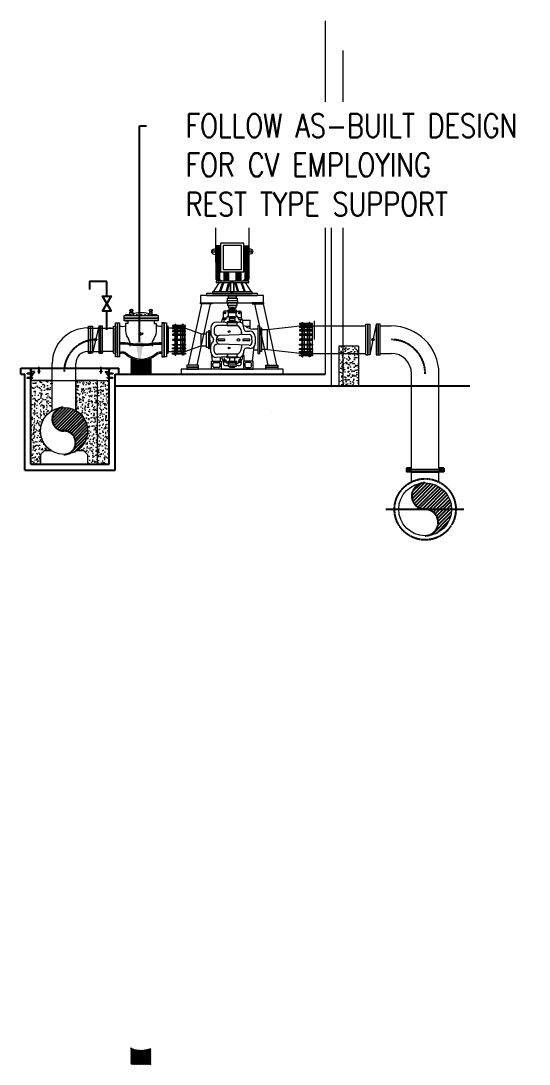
# Model space of a CAD drawing. Header units: inches. Extents: x 65856 to 131389, y 84027 to 134980.
# Drawn here: x 65956 to 78911, y 84027 to 110642 of the extents above; entities that cross this region are included whole.
import ezdxf
from ezdxf import colors
from ezdxf.entities.mleader import LeaderData, LeaderLine
from ezdxf.math import Vec2, Vec3

# ---------------------------------------------------------------- set-up
doc = ezdxf.new("R2010")
doc.units = ezdxf.units.IN
doc.header["$MEASUREMENT"] = 0
for name, pattern in [('CENTER', [2, 1.25, -0.25, 0.25, -0.25]), ('HIDDEN', [0.375, 0.25, -0.125]), ('HIDDEN2', [0.1875, 0.125, -0.0625])]:
    doc.linetypes.add(name, pattern=pattern)
for name, color, linetype in [('1', 1, 'CENTER'), ('M-HVAC-EQPM-NEW', 5, 'Continuous'), ('M-HVAC-PIPE-NEW', 6, 'HIDDEN2'), ('pipe_dimensio', 1, 'Continuous'), ('PP', 4, 'Continuous'), ('VPORT', 9, 'Continuous'), ('WALL', 3, 'Continuous')]:
    doc.layers.add(name, color=color, linetype=linetype)
doc.layers.add('DIM', color=251, linetype='Continuous', lineweight=0)
doc.layers.add('MECHANICAL', color=8, linetype='Continuous', lineweight=0)
doc.styles.add('RomanS', font='romans.shx', dxfattribs={"width": 0.8})
doc.styles.add('SIMPLEX', font='simplex.shx')
pattern_1 = [(50, (6848.15, 64975.83), (215.17805, -18.82564), [22.5, -247.5]), (355, (6848.15, 64975.83), (-41.6254, 225.65764), [18, -198]), (100.4514, (6866.08, 64974.26), (173.5528, 206.83186), [19.12206, -210.34263]), (46.1842, (6848.15, 65035.83), (320.1723, -49.6557), [33.75, -371.25]), (96.6356, (6874.83, 65031.7), (280.3988, 292.2354), [28.6831, -315.5139]), (351.1842, (6848.15, 65035.83), (280.3986, 292.2356), [27, -297]), (21, (6878.15, 65020.83), (179.0721, -120.78567), [22.5, -247.5]), (326, (6878.15, 65020.83), (72.9946, 217.545), [18, -198]), (71.4514, (6893.08, 65010.77), (252.0668, 96.75915), [19.12206, -210.34263]), (37.5, (6848.15, 64975.83), (3.64796, 99.868156), [0, -195.6, 0, -201, 0, -198.75]), (7.5, (6848.15, 64975.83), (78.92086, 118.32351), [0, -114.6, 0, -191.1, 0, -75.75]), (327.5, (6781.25, 64975.83), (160.14673, -6.76646), [0, -75, 0, -234, 0, -310.5]), (317.5, (6751.25, 64975.83), (174.95585, 30.0315), [0, -97.5, 0, -155.4, 0, -220.5])]

msp = doc.modelspace()

# ---------------------------------------------------------------- hatches: boundary and pattern name
at = {"layer": '1'}
h = msp.add_hatch(dxfattribs=at)
h.set_pattern_fill('ANSI31', color=251, scale=444.444444, style=0)
h.set_pattern_definition([(45, (-108014.267, -15665.34), (-39.28371, 39.28371), [])])
h.paths.add_polyline_path([(67052, 100782, 0.00354), (67043, 100782, 0.985937), (67052, 100182)])
h.paths.add_polyline_path([(67052, 100782), (67052, 100182), (67656, 100182, 0.416289)])
h.paths.add_polyline_path([(67656, 100182), (67052, 100182, -1), (67052, 99582, 0.416289)])
h = msp.add_hatch(dxfattribs=at)
h.set_pattern_fill('ANSI31', color=251, scale=500, style=0)
h.set_pattern_definition([(45, (-120692.576, -32146.743), (-44.194174, 44.194174), [])])
h.paths.add_polyline_path([(76257, 98856, 0.00354), (76247, 98856, 0.985937), (76257, 98181)])
h.paths.add_polyline_path([(76257, 98856), (76257, 98181), (76936, 98181, 0.416289)])
h.paths.add_polyline_path([(76936, 98181), (76257, 98181, -1), (76257, 97506, 0.416289)])
at = {"layer": 'DIM', "lineweight": 0, "ltscale": 10}
h = msp.add_hatch(dxfattribs=at)
h.set_pattern_fill('AR-CONC', color=251, scale=30, style=0)
h.set_pattern_definition(pattern_1)
h.paths.add_polyline_path([(74161, 102160), (74061, 102160), (74061, 101331), (74161, 101331)])
h.paths.add_polyline_path([(74561, 102160), (74161, 102160), (74161, 101331), (74561, 101331)])
h.paths.add_polyline_path([(74561, 102345), (74161, 102345), (74161, 102160), (74561, 102160)])
h.paths.add_polyline_path([(74161, 102345), (74061, 102345), (74061, 102160), (74161, 102160)])
h = msp.add_hatch(dxfattribs=at)
h.set_pattern_fill('AR-CONC', color=251, scale=30, style=0)
h.set_pattern_definition(pattern_1)
h.paths.add_polyline_path([(66756, 101471), (66206, 101471), (66206, 99331), (66456, 99331), (66456, 99581), (66556, 99681), (66725, 99681, -0.251805), (66456, 100182, -0.267949), (66756, 100701)])
h.paths.add_polyline_path([(67913, 101471), (67356, 101471), (67356, 100701, -0.267949), (67656, 100182, -0.251805), (67387, 99681), (67556, 99681), (67656, 99581), (67656, 99331), (67913, 99331)])
h.paths.add_polyline_path([(68206, 101471), (67913, 101471), (67913, 99331), (68206, 99331)])
at = {"layer": 'M-HVAC-EQPM-NEW'}
h = msp.add_hatch(dxfattribs=at)
h.set_pattern_fill('ANSI31', color=256, scale=100)
h.set_pattern_definition([(45, (-518625.811, -388687.135), (-8.83883476, 8.83883476), [])])
h.paths.add_polyline_path([(69265, 102034, -0.216157), (68765, 102044), (68765, 101631), (69265, 101631)])
h = msp.add_hatch(dxfattribs=at)
h.set_pattern_fill('ANSI31', color=256, scale=100)
h.set_pattern_definition([(45, (-518625.811, -406291.135), (-8.83883476, 8.83883476), [])])
h.paths.add_polyline_path([(69265, 84430, -0.216157), (68765, 84440), (68765, 84027), (69265, 84027)])

# ---------------------------------------------------------------- linework, layer by layer
at = {"color": 251}
for p, q in [((68148, 103997), (67702, 103997)), ((67702, 103997), (67702, 103789)), ((68148, 103618), (68148, 103997)), ((68148, 102760), (68148, 103247)), ((76741, 99185), (75782, 99185)), ((75911, 99138), (76611, 99138))]:
    msp.add_line(p, q, dxfattribs=at)
for points in [[(68148, 103433), (68040, 103618), (68255, 103618)], [(68148, 103433), (68040, 103247), (68255, 103247)]]:
    msp.add_lwpolyline(points, close=True, dxfattribs=at)
at = {"layer": '1', "color": 251}
msp.add_circle((76261, 98181), 781, dxfattribs=at)
for centre, radius, start, end in [((67881, 101685), 825, 90.4098, 179.8302), ((75393, 101641), 869, 0, 90), ((67052, 100482), 300, 90, 270), ((67052, 99882), 300, 270, 90), ((76257, 98519), 337, 90, 270), ((76257, 97844), 337, 270, 90)]:
    msp.add_arc(centre, radius, start, end, dxfattribs=at)
at = {"layer": 'DIM', "color": 251, "lineweight": 0}
for p, q in [((73711, 110642), (73711, 101631)), ((74161, 109882), (74161, 101331)), ((73861, 108182), (73861, 101331)), ((67729, 102206), (67729, 102806)), ((67939, 102851), (67779, 102161)), ((69852, 102806), (69802, 102806)), ((69889, 102110), (69889, 102902)), ((69889, 102902), (69907, 102902)), ((69907, 102110), (69907, 102902)), ((69907, 102818), (69950, 102818)), ((69939, 102206), (69939, 102806)), ((69950, 102194), (69950, 102818)), ((70029, 102194), (70029, 102818)), ((70072, 102818), (70029, 102818)), ((70072, 102110), (70072, 102902)), ((70089, 102902), (70072, 102902)), ((70089, 102110), (70089, 102902)), ((70139, 102806), (70139, 102206)), ((72043, 102810), (72043, 102210)), ((73122, 102069), (73122, 102950)), ((73122, 102950), (73139, 102950)), ((73139, 102069), (73139, 102950)), ((73139, 102866), (73182, 102866)), ((73182, 102153), (73182, 102866)), ((73261, 102153), (73261, 102866)), ((73304, 102866), (73261, 102866)), ((73304, 102069), (73304, 102950)), ((73322, 102950), (73304, 102950)), ((73322, 102069), (73322, 102950)), ((74801, 102165), (74801, 102856)), ((75011, 102901), (74851, 102120)), ((70739, 102706), (70739, 102306)), ((70739, 102706), (70739, 102306)), ((74061, 102345), (74061, 101331)), ((74561, 102345), (74561, 101331)), ((69889, 102110), (69907, 102110)), ((69907, 102194), (69950, 102194)), ((69907, 102194), (69950, 102194)), ((70072, 102194), (70029, 102194)), ((70072, 102194), (70029, 102194)), ((70089, 102110), (70072, 102110)), ((73122, 102069), (73139, 102069)), ((73139, 102153), (73182, 102153)), ((73139, 102153), (73182, 102153)), ((73304, 102153), (73261, 102153)), ((73304, 102153), (73261, 102153)), ((73322, 102069), (73304, 102069)), ((66216, 101771), (66216, 101781)), ((68121, 101771), (66216, 101771)), ((68196, 101771), (68196, 101781)), ((71061, 101756), (71628, 101756)), ((66193, 101658), (66193, 101638)), ((66206, 101496), (66216, 101496)), ((68206, 101496), (68196, 101496)), ((68219, 101658), (68219, 101638))]:
    msp.add_line(p, q, dxfattribs=at)
at = {"layer": 'DIM', "color": 251}
for p, q in [((70924, 104904), (70924, 105418)), ((70924, 105418), (71765, 105418)), ((71765, 105418), (71765, 104904)), ((70921, 104904), (70922, 104056)), ((71046, 104904), (70922, 104904)), ((70954, 104904), (70955, 104056)), ((70987, 104904), (70987, 104056)), ((71019, 104904), (71020, 104056)), ((71641, 104904), (71765, 104904)), ((71667, 104904), (71667, 104056)), ((71700, 104904), (71700, 104056)), ((71733, 104904), (71733, 104056)), ((71765, 104904), (71765, 104056)), ((70853, 104813), (70922, 104833)), ((70853, 104703), (70922, 104684)), ((71834, 104813), (71765, 104833)), ((71834, 104703), (71765, 104684)), ((71125, 104236), (71125, 104002)), ((71150, 104236), (71150, 104002)), ((71174, 104236), (71175, 104002)), ((71199, 104236), (71199, 104002)), ((71224, 104236), (71224, 104002)), ((71248, 104236), (71249, 104002)), ((71439, 104236), (71439, 104002)), ((71463, 104236), (71463, 104002)), ((71488, 104236), (71488, 104002)), ((71513, 104236), (71513, 104002)), ((71537, 104236), (71537, 104002)), ((71562, 104236), (71562, 104002)), ((71012, 103969), (70860, 103727)), ((70922, 104056), (70976, 104002)), ((70955, 104056), (71009, 104002)), ((70987, 104056), (71041, 104002)), ((71096, 103969), (71009, 103727)), ((71020, 104056), (71074, 104002)), ((71127, 103969), (71041, 103727)), ((71249, 103969), (71181, 103727)), ((71274, 103969), (71210, 103727)), ((71412, 103969), (71476, 103727)), ((71437, 103969), (71505, 103727)), ((71560, 103969), (71646, 103727)), ((71591, 103969), (71677, 103727)), ((71667, 104056), (71613, 104002)), ((71700, 104056), (71646, 104002)), ((71674, 103969), (71826, 103727)), ((71733, 104056), (71679, 104002)), ((71765, 104056), (71711, 104002)), ((70557, 103426), (70218, 101855)), ((70778, 103426), (70438, 101855)), ((71910, 103426), (72250, 101855)), ((72130, 103426), (72470, 101855)), ((68628, 103142), (68628, 103125)), ((68646, 103142), (68646, 103125)), ((68675, 103142), (68675, 103125)), ((68693, 103142), (68693, 103125)), ((68738, 103142), (68738, 103125)), ((68756, 103142), (68756, 103125)), ((68818, 103142), (68818, 103125)), ((68837, 103142), (68837, 103125)), ((68903, 103142), (68903, 103125)), ((68921, 103142), (68921, 103125)), ((69009, 103142), (69009, 103125)), ((69027, 103142), (69027, 103125)), ((69116, 103142), (69116, 103125)), ((69134, 103142), (69134, 103125)), ((69200, 103142), (69200, 103125)), ((69218, 103142), (69218, 103125)), ((69280, 103142), (69280, 103125)), ((69298, 103142), (69298, 103125)), ((69344, 103142), (69344, 103125)), ((69362, 103142), (69362, 103125)), ((69391, 103142), (69391, 103125)), ((69409, 103142), (69409, 103125)), ((71107, 103062), (71181, 103062)), ((71107, 103024), (71107, 103062)), ((71181, 103024), (71107, 103024)), ((71115, 103200), (71115, 103062)), ((71224, 103240), (71157, 103240)), ((71181, 103062), (71181, 103024)), ((71181, 103052), (71193, 103052)), ((71220, 103111), (71241, 103111)), ((71446, 103205), (71241, 103205)), ((71241, 103205), (71241, 103091)), ((71241, 103091), (71446, 103091)), ((71418, 103049), (71269, 103049)), ((71269, 103049), (71269, 102990)), ((71401, 103091), (71286, 103091)), ((71286, 103091), (71286, 103049)), ((71286, 103049), (71401, 103049)), ((71401, 103049), (71401, 103091)), ((71418, 102990), (71418, 103049)), ((71446, 103091), (71446, 103205)), ((71467, 103111), (71446, 103111)), ((71463, 103240), (71530, 103240)), ((71506, 103052), (71494, 103052)), ((71580, 103062), (71506, 103062)), ((71506, 103062), (71506, 103024)), ((71506, 103024), (71580, 103024)), ((71572, 103200), (71572, 103062)), ((71580, 103024), (71580, 103062)), ((71606, 103003), (71791, 103003)), ((71791, 103003), (71791, 102796)), ((70769, 102738), (70739, 102738)), ((70739, 102738), (70739, 102274)), ((70769, 102506), (70769, 102738)), ((70796, 102824), (70797, 102655)), ((70885, 102789), (70885, 102669)), ((71168, 102945), (70944, 102956)), ((71218, 102872), (70979, 102872)), ((71218, 102962), (71218, 102872)), ((71467, 102962), (71218, 102962)), ((71467, 102940), (71218, 102940)), ((71218, 102872), (71467, 102872)), ((71467, 102872), (71218, 102872)), ((71269, 102990), (71418, 102990)), ((71409, 102990), (71278, 102990)), ((71278, 102990), (71278, 102962)), ((71278, 102962), (71409, 102962)), ((71409, 102962), (71409, 102990)), ((71467, 102872), (71467, 102962)), ((71644, 102766), (71622, 102891)), ((71682, 102851), (71791, 102851)), ((71996, 102777), (71867, 102777)), ((72043, 102861), (71996, 102861)), ((71996, 102861), (71996, 102158)), ((72043, 102158), (72043, 102861)), ((70797, 102669), (70769, 102671)), ((70769, 102506), (70769, 102274)), ((70867, 102520), (70867, 102503)), ((70867, 102492), (70867, 102509)), ((70945, 102540), (70945, 102502)), ((70945, 102467), (70945, 102505)), ((71155, 102522), (70975, 102522)), ((70975, 102522), (70975, 102484)), ((70975, 102484), (71155, 102484)), ((71779, 102642), (71014, 102613)), ((71155, 102484), (71155, 102522)), ((71580, 102705), (71580, 102634)), ((71580, 102634), (71580, 102705)), ((71792, 102522), (71611, 102522)), ((71611, 102522), (71611, 102484)), ((71611, 102484), (71792, 102484)), ((71693, 102725), (71782, 102725)), ((71792, 102484), (71792, 102522)), ((71847, 102506), (71847, 102565)), ((71847, 102500), (71847, 102441)), ((71927, 102579), (71927, 102399)), ((71928, 102504), (71928, 102411)), ((70769, 102274), (70739, 102274)), ((70797, 102343), (70769, 102341)), ((70796, 102188), (70797, 102357)), ((70885, 102217), (70885, 102338)), ((71779, 102365), (71014, 102393)), ((71580, 102378), (71580, 102302)), ((71783, 102289), (71698, 102289)), ((71897, 102329), (71852, 101957)), ((71996, 102242), (71887, 102242)), ((70814, 101957), (71061, 101957)), ((70814, 101756), (70814, 101957)), ((70816, 102125), (70836, 101957)), ((71168, 102068), (70944, 102056)), ((71218, 102135), (70979, 102135)), ((71043, 101957), (71043, 102061)), ((71061, 101957), (71061, 101756)), ((71113, 101994), (71180, 101994)), ((71113, 101955), (71113, 101994)), ((71180, 101955), (71113, 101955)), ((71113, 101955), (71195, 101955)), ((71113, 101932), (71113, 101955)), ((71180, 101994), (71180, 101955)), ((71195, 101955), (71195, 101932)), ((71215, 102045), (71215, 102074)), ((71215, 102074), (71473, 102074)), ((71473, 102045), (71215, 102045)), ((71467, 102135), (71218, 102135)), ((71467, 102135), (71221, 102135)), ((71221, 102135), (71221, 102074)), ((71457, 101952), (71231, 101952)), ((71231, 101952), (71231, 101938)), ((71231, 101938), (71457, 101938)), ((71412, 102052), (71276, 102052)), ((71276, 102052), (71276, 101960)), ((71276, 101960), (71412, 101960)), ((71293, 101938), (71293, 101933)), ((71295, 101960), (71295, 101952)), ((71391, 101933), (71391, 101938)), ((71393, 101952), (71393, 101960)), ((71412, 101960), (71412, 102052)), ((71457, 101938), (71457, 101952)), ((71467, 102074), (71467, 102135)), ((71473, 102074), (71473, 102045)), ((71575, 101955), (71493, 101955)), ((71493, 101955), (71493, 101932)), ((71575, 101994), (71508, 101994)), ((71508, 101994), (71508, 101955)), ((71508, 101955), (71575, 101955)), ((71575, 101955), (71575, 101994)), ((71575, 101932), (71575, 101955)), ((71874, 101957), (71628, 101957)), ((71628, 101957), (71628, 101756)), ((71645, 101957), (71645, 102086)), ((71874, 101756), (71874, 101957)), ((71996, 102158), (72043, 102158)), ((66156, 101781), (66206, 101781)), ((66156, 101781), (66156, 101775)), ((66156, 101775), (66200, 101775)), ((66200, 101775), (66200, 101731)), ((66206, 101731), (66200, 101731)), ((66206, 101781), (66206, 101731)), ((66306, 101696), (66206, 101696)), ((66206, 101696), (66206, 101496)), ((66291, 101771), (66216, 101771)), ((66216, 101771), (66216, 101696)), ((66216, 101696), (66222, 101696)), ((66306, 101686), (66216, 101686)), ((66216, 101686), (66216, 101496)), ((66306, 101686), (66216, 101561)), ((66291, 101765), (66222, 101765)), ((66222, 101765), (66222, 101696)), ((66291, 101771), (66291, 101765)), ((66306, 101696), (66306, 101686)), ((66431, 101686), (66401, 101686)), ((66406, 101801), (66406, 101701)), ((66406, 101701), (66406, 101681)), ((66406, 101681), (66406, 101656)), ((66406, 101679), (66426, 101679)), ((66406, 101674), (66426, 101674)), ((66406, 101670), (66426, 101670)), ((66407, 101681), (66424, 101681)), ((66407, 101676), (66424, 101676)), ((66407, 101672), (66424, 101672)), ((66426, 101801), (66426, 101701)), ((66426, 101701), (66426, 101681)), ((66426, 101681), (66426, 101656)), ((67981, 101686), (68011, 101686)), ((67986, 101801), (67986, 101701)), ((67986, 101701), (67986, 101681)), ((67986, 101681), (67986, 101656)), ((68006, 101679), (67986, 101679)), ((68006, 101674), (67986, 101674)), ((68006, 101670), (67986, 101670)), ((68005, 101681), (67988, 101681)), ((68005, 101676), (67988, 101676)), ((68005, 101672), (67988, 101672)), ((68006, 101801), (68006, 101701)), ((68006, 101701), (68006, 101681)), ((68006, 101681), (68006, 101656)), ((68106, 101696), (68206, 101696)), ((68106, 101696), (68106, 101686)), ((68106, 101686), (68196, 101686)), ((68106, 101686), (68196, 101561)), ((68121, 101771), (68196, 101771)), ((68121, 101771), (68121, 101765)), ((68121, 101765), (68190, 101765)), ((68190, 101765), (68190, 101696)), ((68196, 101696), (68190, 101696)), ((68196, 101771), (68196, 101696)), ((68196, 101686), (68196, 101496)), ((68256, 101781), (68206, 101781)), ((68206, 101781), (68206, 101731)), ((68206, 101731), (68212, 101731)), ((68206, 101696), (68206, 101496)), ((68256, 101775), (68212, 101775)), ((68212, 101775), (68212, 101731)), ((68256, 101781), (68256, 101775)), ((71061, 101756), (70814, 101756)), ((70853, 101824), (70853, 101900)), ((70879, 101925), (70999, 101925)), ((70999, 101798), (70879, 101798)), ((71024, 101900), (71024, 101824)), ((71195, 101932), (71113, 101932)), ((71113, 101932), (71123, 101879)), ((71195, 101932), (71195, 101913)), ((71246, 101913), (71195, 101913)), ((71196, 101846), (71238, 101846)), ((71450, 101885), (71238, 101885)), ((71238, 101885), (71238, 101835)), ((71238, 101835), (71450, 101835)), ((71437, 101933), (71246, 101933)), ((71246, 101933), (71246, 101885)), ((71410, 101835), (71277, 101835)), ((71277, 101835), (71277, 101805)), ((71277, 101805), (71410, 101805)), ((71410, 101805), (71410, 101835)), ((71437, 101885), (71437, 101933)), ((71437, 101913), (71493, 101913)), ((71450, 101835), (71450, 101885)), ((71492, 101846), (71450, 101846)), ((71493, 101932), (71575, 101932)), ((71493, 101932), (71493, 101913)), ((71575, 101932), (71564, 101879)), ((71628, 101756), (71874, 101756)), ((71664, 101900), (71664, 101824)), ((71809, 101925), (71690, 101925)), ((71690, 101798), (71809, 101798)), ((71835, 101824), (71835, 101900)), ((66118, 101658), (66116, 101656)), ((66116, 101656), (66116, 101640)), ((66118, 101638), (66116, 101640)), ((66118, 101546), (66116, 101544)), ((66116, 101544), (66116, 101528)), ((66118, 101526), (66116, 101528)), ((66216, 101658), (66118, 101658)), ((66118, 101638), (66118, 101658)), ((66118, 101638), (66216, 101638)), ((66216, 101546), (66118, 101546)), ((66118, 101526), (66118, 101546)), ((66118, 101526), (66216, 101526)), ((66193, 101546), (66193, 101526)), ((66229, 101657), (66216, 101657)), ((66229, 101639), (66216, 101639)), ((66229, 101545), (66216, 101545)), ((66229, 101527), (66216, 101527)), ((66231, 101635), (66231, 101661)), ((66231, 101658), (66249, 101658)), ((66231, 101658), (66231, 101638)), ((66249, 101638), (66231, 101638)), ((66231, 101523), (66231, 101549)), ((66231, 101546), (66249, 101546)), ((66231, 101546), (66231, 101526)), ((66249, 101526), (66231, 101526)), ((66249, 101658), (66251, 101656)), ((66249, 101638), (66249, 101658)), ((66249, 101638), (66251, 101640)), ((66249, 101546), (66251, 101544)), ((66249, 101526), (66249, 101546)), ((66249, 101526), (66251, 101528)), ((66251, 101656), (66251, 101640)), ((66251, 101544), (66251, 101528)), ((66406, 101666), (66426, 101666)), ((66406, 101662), (66426, 101662)), ((66406, 101658), (66426, 101658)), ((66426, 101656), (66406, 101656)), ((66407, 101668), (66424, 101668)), ((66407, 101664), (66424, 101664)), ((66407, 101660), (66424, 101660)), ((68006, 101666), (67986, 101666)), ((68006, 101662), (67986, 101662)), ((68006, 101658), (67986, 101658)), ((67986, 101656), (68006, 101656)), ((68005, 101668), (67988, 101668)), ((68005, 101664), (67988, 101664)), ((68005, 101660), (67988, 101660)), ((68163, 101658), (68161, 101656)), ((68161, 101656), (68161, 101640)), ((68163, 101638), (68161, 101640)), ((68163, 101546), (68161, 101544)), ((68161, 101544), (68161, 101528)), ((68163, 101526), (68161, 101528)), ((68181, 101658), (68163, 101658)), ((68163, 101638), (68163, 101658)), ((68163, 101638), (68181, 101638)), ((68181, 101546), (68163, 101546)), ((68163, 101526), (68163, 101546)), ((68163, 101526), (68181, 101526)), ((68181, 101635), (68181, 101661)), ((68181, 101658), (68181, 101638)), ((68181, 101523), (68181, 101549)), ((68181, 101546), (68181, 101526)), ((68183, 101657), (68196, 101657)), ((68183, 101639), (68196, 101639)), ((68183, 101545), (68196, 101545)), ((68183, 101527), (68196, 101527)), ((68196, 101658), (68294, 101658)), ((68294, 101638), (68196, 101638)), ((68196, 101546), (68294, 101546)), ((68294, 101526), (68196, 101526)), ((68219, 101546), (68219, 101526)), ((68294, 101658), (68296, 101656)), ((68294, 101638), (68294, 101658)), ((68294, 101638), (68296, 101640)), ((68294, 101546), (68296, 101544)), ((68294, 101526), (68294, 101546)), ((68294, 101526), (68296, 101528)), ((68296, 101656), (68296, 101640)), ((68296, 101544), (68296, 101528))]:
    msp.add_line(p, q, dxfattribs=at)
at = {"layer": 'DIM', "color": 251, "lineweight": 0, "ltscale": 10}
for p, q in [((73443, 102510), (73443, 102986)), ((74561, 102345), (74061, 102345)), ((66206, 101471), (68206, 101471))]:
    msp.add_line(p, q, dxfattribs=at)
at = {"layer": 'DIM', "color": 251, "linetype": 'CENTER', "ltscale": 20}
for p, q in [((66105, 101648), (66272, 101648)), ((66105, 101536), (66272, 101536)), ((68307, 101648), (68140, 101648)), ((68307, 101536), (68140, 101536))]:
    msp.add_line(p, q, dxfattribs=at)
at = {"layer": 'DIM', "color": 251, "linetype": 'HIDDEN'}
for p, q in [((66118, 101656), (66193, 101656)), ((66193, 101640), (66118, 101640)), ((66118, 101544), (66193, 101544)), ((66193, 101528), (66118, 101528)), ((66249, 101656), (66231, 101656)), ((66231, 101640), (66249, 101640)), ((66249, 101544), (66231, 101544)), ((66231, 101528), (66249, 101528)), ((68163, 101656), (68181, 101656)), ((68181, 101640), (68163, 101640)), ((68163, 101544), (68181, 101544)), ((68181, 101528), (68163, 101528)), ((68294, 101656), (68219, 101656)), ((68219, 101640), (68294, 101640)), ((68294, 101544), (68219, 101544)), ((68219, 101528), (68294, 101528))]:
    msp.add_line(p, q, dxfattribs=at)
at = {"layer": 'DIM', "color": 251}
for points in [[(71641, 104973), (71046, 104973), (71046, 104236), (71641, 104236)], [(71577, 104908), (71110, 104908), (71110, 104301), (71577, 104301)], [(71765, 104002), (70931, 104002), (70931, 103969), (71765, 103969)], [(71384, 103969), (71302, 103969), (71302, 103727), (71384, 103727)], [(71302, 103969), (71384, 103969), (71384, 103727), (71302, 103727)], [(72140, 103638), (70537, 103638), (70537, 103446), (72140, 103446)], [(71989, 103683), (70691, 103683), (70691, 103638), (71989, 103638)], [(71848, 103727), (70842, 103727), (70842, 103683), (71848, 103683)], [(71467, 103499), (71225, 103499), (71225, 103571), (71467, 103571)], [(71440, 103571), (71248, 103571), (71248, 103627), (71440, 103627)], [(70537, 103446), (70836, 103446), (70836, 103426), (70537, 103426)], [(71489, 103499), (71202, 103499), (71202, 103451), (71489, 103451)], [(71467, 103451), (71225, 103451), (71225, 103380), (71467, 103380)], [(71440, 103380), (71248, 103380), (71248, 103324), (71440, 103324)], [(71416, 103276), (71270, 103276), (71270, 103260), (71416, 103260)], [(71393, 103323), (71295, 103323), (71295, 103277), (71393, 103277)], [(72151, 103446), (71852, 103446), (71852, 103426), (72151, 103426)], [(69452, 103061), (68585, 103061), (68585, 103125), (69452, 103125)], [(69452, 102988), (68585, 102988), (68585, 103052), (69452, 103052)], [(71463, 103240), (71227, 103240), (71227, 103205), (71463, 103205)], [(71452, 103259), (71234, 103259), (71234, 103241), (71452, 103241)], [(68364, 102940), (68420, 102940), (68420, 102071), (68364, 102071)], [(68471, 102071), (68420, 102071), (68420, 102940), (68471, 102940)], [(69608, 102940), (69553, 102940), (69553, 102071), (69608, 102071)], [(69608, 102940), (69664, 102940), (69664, 102071), (69608, 102071)], [(66386, 101706), (66386, 101701), (66446, 101701), (66446, 101706)], [(66431, 101681), (66401, 101681), (66401, 101701), (66431, 101701)], [(68026, 101706), (68026, 101701), (67966, 101701), (67966, 101706)], [(67981, 101681), (68011, 101681), (68011, 101701), (67981, 101701)], [(70485, 101855), (70182, 101855), (70182, 101805), (70485, 101805)], [(70485, 101805), (70182, 101805), (70182, 101756), (70485, 101756)], [(72203, 101855), (72506, 101855), (72506, 101805), (72203, 101805)], [(72203, 101805), (72506, 101805), (72506, 101756), (72203, 101756)]]:
    msp.add_lwpolyline(points, close=True, dxfattribs=at)
for points in [[(68619, 103142), (68619, 103125), (68656, 103125), (68656, 103142)], [(68651, 103145), (68623, 103145)], [(68666, 103142), (68666, 103125), (68702, 103125), (68702, 103142)], [(68698, 103145), (68670, 103145)], [(68729, 103142), (68729, 103125), (68766, 103125), (68766, 103142)], [(68761, 103145), (68734, 103145)], [(68747, 103151), (68736, 103151), (68736, 103212), (68808, 103212), (68808, 103169)], [(68809, 103142), (68809, 103125), (68846, 103125), (68846, 103142)], [(68841, 103145), (68814, 103145)], [(68893, 103142), (68893, 103125), (68930, 103125), (68930, 103142)], [(68926, 103145), (68898, 103145)], [(69037, 103142), (69037, 103125), (69000, 103125), (69000, 103142)], [(69005, 103145), (69032, 103145)], [(69143, 103142), (69143, 103125), (69107, 103125), (69107, 103142)], [(69111, 103145), (69139, 103145)], [(69228, 103142), (69228, 103125), (69191, 103125), (69191, 103142)], [(69196, 103145), (69223, 103145)], [(69293, 103151), (69304, 103151), (69304, 103212), (69232, 103212), (69232, 103169)], [(69308, 103142), (69308, 103125), (69271, 103125), (69271, 103142)], [(69276, 103145), (69303, 103145)], [(69371, 103142), (69371, 103125), (69335, 103125), (69335, 103142)], [(69339, 103145), (69367, 103145)], [(69418, 103142), (69418, 103125), (69381, 103125), (69381, 103142)], [(69386, 103145), (69413, 103145)], [(69417, 102988), (68623, 102988)], [(68623, 102988), (68684, 102988), (68684, 102923), (68623, 102923)], [(68623, 102923), (68623, 102720)], [(69417, 102988), (69356, 102988), (69356, 102923), (69417, 102923)], [(69417, 102720), (69417, 102923)], [(69557, 102940), (69608, 102940), (69608, 102071), (69557, 102071)], [(66229, 101665), (66216, 101665), (66216, 101631), (66229, 101631)], [(66229, 101553), (66216, 101553), (66216, 101519), (66229, 101519)], [(68183, 101665), (68196, 101665), (68196, 101631), (68183, 101631)], [(68183, 101553), (68196, 101553), (68196, 101519), (68183, 101519)]]:
    msp.add_lwpolyline(points, dxfattribs=at)
at = {"layer": 'DIM', "color": 251, "lineweight": 0}
for points in [[(69824, 102848), (70154, 102848), (70154, 102871), (69824, 102871)], [(69824, 102789), (70154, 102789), (70154, 102812), (69824, 102812)], [(69824, 102714), (70154, 102714), (70154, 102737), (69824, 102737)], [(69864, 102839), (69889, 102839), (69889, 102881), (69864, 102881)], [(69864, 102779), (69889, 102779), (69889, 102821), (69864, 102821)], [(69864, 102704), (69889, 102704), (69889, 102746), (69864, 102746)], [(70114, 102839), (70089, 102839), (70089, 102881), (70114, 102881)], [(70114, 102779), (70089, 102779), (70089, 102821), (70114, 102821)], [(70114, 102704), (70089, 102704), (70089, 102746), (70114, 102746)], [(73057, 102896), (73387, 102896), (73387, 102919), (73057, 102919)], [(73057, 102823), (73387, 102823), (73387, 102846), (73057, 102846)], [(73057, 102737), (73387, 102737), (73387, 102760), (73057, 102760)], [(73097, 102887), (73122, 102887), (73122, 102929), (73097, 102929)], [(73097, 102813), (73122, 102813), (73122, 102855), (73097, 102855)], [(73097, 102728), (73122, 102728), (73122, 102770), (73097, 102770)], [(73347, 102887), (73322, 102887), (73322, 102929), (73347, 102929)], [(73347, 102813), (73322, 102813), (73322, 102855), (73347, 102855)], [(73347, 102728), (73322, 102728), (73322, 102770), (73347, 102770)], [(69824, 102624), (70154, 102624), (70154, 102646), (69824, 102646)], [(69824, 102495), (70154, 102495), (70154, 102517), (69824, 102517)], [(69864, 102614), (69889, 102614), (69889, 102656), (69864, 102656)], [(69864, 102485), (69889, 102485), (69889, 102527), (69864, 102527)], [(70114, 102614), (70089, 102614), (70089, 102656), (70114, 102656)], [(70114, 102485), (70089, 102485), (70089, 102527), (70114, 102527)], [(73057, 102627), (73387, 102627), (73387, 102650), (73057, 102650)], [(73057, 102498), (73387, 102498), (73387, 102521), (73057, 102521)], [(73097, 102617), (73122, 102617), (73122, 102659), (73097, 102659)], [(73097, 102489), (73122, 102489), (73122, 102531), (73097, 102531)], [(73347, 102617), (73322, 102617), (73322, 102659), (73347, 102659)], [(73347, 102489), (73322, 102489), (73322, 102531), (73347, 102531)], [(69824, 102389), (70154, 102389), (70154, 102366), (69824, 102366)], [(69824, 102298), (70154, 102298), (70154, 102276), (69824, 102276)], [(69824, 102223), (70154, 102223), (70154, 102201), (69824, 102201)], [(69864, 102398), (69889, 102398), (69889, 102356), (69864, 102356)], [(69864, 102308), (69889, 102308), (69889, 102266), (69864, 102266)], [(69864, 102233), (69889, 102233), (69889, 102191), (69864, 102191)], [(70114, 102398), (70089, 102398), (70089, 102356), (70114, 102356)], [(70114, 102308), (70089, 102308), (70089, 102266), (70114, 102266)], [(70114, 102233), (70089, 102233), (70089, 102191), (70114, 102191)], [(73057, 102392), (73387, 102392), (73387, 102370), (73057, 102370)], [(73057, 102280), (73387, 102280), (73387, 102258), (73057, 102258)], [(73057, 102205), (73387, 102205), (73387, 102183), (73057, 102183)], [(73097, 102402), (73122, 102402), (73122, 102360), (73097, 102360)], [(73097, 102290), (73122, 102290), (73122, 102248), (73097, 102248)], [(73097, 102215), (73122, 102215), (73122, 102173), (73097, 102173)], [(73347, 102402), (73322, 102402), (73322, 102360), (73347, 102360)], [(73347, 102290), (73322, 102290), (73322, 102248), (73347, 102248)], [(73347, 102215), (73322, 102215), (73322, 102173), (73347, 102173)], [(69824, 102164), (70154, 102164), (70154, 102141), (69824, 102141)], [(69864, 102174), (69889, 102174), (69889, 102132), (69864, 102132)], [(70114, 102174), (70089, 102174), (70089, 102132), (70114, 102132)], [(73057, 102123), (73387, 102123), (73387, 102100), (73057, 102100)], [(73097, 102133), (73122, 102133), (73122, 102091), (73097, 102091)], [(73347, 102133), (73322, 102133), (73322, 102091), (73347, 102091)], [(70044, 101631), (72644, 101631), (72644, 101756), (70044, 101756)]]:
    msp.add_lwpolyline(points, close=True, dxfattribs=at)
at = {"layer": 'DIM', "color": 251, "lineweight": 0, "ltscale": 10}
for points in [[(66756, 101471), (66206, 101471), (66206, 99331), (66456, 99331), (66456, 99581), (66556, 99681), (66725, 99681, -0.251805), (66456, 100182, -0.267949), (66756, 100701)], [(67913, 101471), (67356, 101471), (67356, 100701, -0.267949), (67656, 100182, -0.251805), (67387, 99681), (67556, 99681), (67656, 99581), (67656, 99331), (67913, 99331)]]:
    msp.add_lwpolyline(points, format="xyb", close=True, dxfattribs=at)
at = {"layer": 'DIM', "color": 251}
for centre, radius in [((70869, 104758), 27.3), ((71818, 104758), 27.3), ((68772, 103250), 37.4), ((68772, 103250), 25.7), ((69268, 103250), 37.4), ((69268, 103250), 25.7), ((71161, 103190), 18.6), ((71527, 103190), 18.6), ((71263, 102715), 22.8), ((71502, 102503), 32.2), ((71263, 102297), 22.8)]:
    msp.add_circle(centre, radius, dxfattribs=at)
at = {"layer": 'DIM', "color": 251, "lineweight": 0}
for centre in [(67859, 102506), (74931, 102506)]:
    msp.add_circle(centre, 30.8, dxfattribs=at)
at = {"layer": 'DIM', "color": 251, "lineweight": 0, "ltscale": 10}
msp.add_circle((67056, 100182), 600, dxfattribs=at)
at = {"layer": 'DIM', "color": 251}
for centre, radius, start, end in [((70869, 104758), 57, 105.8678, 254.1322), ((71818, 104758), 57, 285.8678, 74.1322), ((68624, 103139), 5.4, 30.9909, 149.8128), ((68637, 103128), 17, 58.1285, 122.285), ((68651, 103139), 5.4, 30.1872, 149.0091), ((68670, 103139), 5.4, 30.9909, 149.8128), ((68684, 103128), 17, 58.1285, 122.285), ((69021, 102357), 839, 66.2817, 113.7183), ((68698, 103139), 5.4, 30.1872, 149.0091), ((68734, 103139), 5.4, 30.9909, 149.8128), ((68747, 103128), 17, 58.1285, 122.285), ((68761, 103139), 5.4, 30.1872, 149.0091), ((68814, 103139), 5.4, 30.9909, 149.8128), ((68828, 103128), 17, 58.1285, 122.285), ((68841, 103139), 5.4, 30.1872, 149.0091), ((68898, 103139), 5.4, 30.9909, 149.8128), ((68912, 103128), 17, 58.1285, 122.285), ((68925, 103139), 5.4, 30.1872, 149.0091), ((69005, 103139), 5.4, 30.9909, 149.8128), ((69018, 103128), 17, 57.715, 121.8715), ((69032, 103139), 5.4, 30.1872, 149.0091), ((69111, 103139), 5.4, 30.9909, 149.8128), ((69125, 103128), 17, 57.715, 121.8715), ((69139, 103139), 5.4, 30.1872, 149.0091), ((69196, 103139), 5.4, 30.9909, 149.8128), ((69209, 103128), 17, 57.715, 121.8715), ((69223, 103139), 5.4, 30.1872, 149.0091), ((69276, 103139), 5.4, 30.9909, 149.8128), ((69289, 103128), 17, 57.715, 121.8715), ((69303, 103139), 5.4, 30.1872, 149.0091), ((69339, 103139), 5.4, 30.9909, 149.8128), ((69353, 103128), 17, 57.715, 121.8715), ((69367, 103139), 5.4, 30.1872, 149.0091), ((69386, 103139), 5.4, 30.9909, 149.8128), ((69400, 103128), 17, 57.715, 121.8715), ((69413, 103139), 5.4, 30.1872, 149.0091), ((71210, 102951), 140, 137.6023, 180.4123), ((71156, 103199), 41.1, 87.8701, 178.7187), ((71204, 102969), 73.4, 130.4631, 197.6685), ((71310, 103034), 118, 139.3957, 171.1803), ((71377, 103034), 118, 8.8197, 40.6043), ((71531, 103199), 41.1, 1.2813, 92.1299), ((71483, 102969), 73.4, 346.8391, 49.5369), ((71477, 102951), 140, 343.4724, 42.3977), ((68540, 103209), 360, 258.9851, 283.323), ((69003, 102755), 381, 174.6648, 216.3101), ((69037, 102755), 381, 323.6899, 5.3352), ((69525, 103065), 213, 239.7033, 278.7764), ((70937, 102815), 141, 87.0645, 176.2692), ((70979, 102777), 95, 90, 172.6799), ((71168, 102888), 56.4, 26.6279, 90.0105), ((71524, 102850), 106, 22.4314, 122.2237), ((71403, 102707), 177, 359.4174, 68.6943), ((71400, 102705), 180, 0, 68.1117), ((71642, 102762), 97.5, 56.4733, 98.6152), ((71695, 102777), 52.4, 192.4494, 267.2059), ((71934, 103203), 431, 236.4733, 261.0023), ((68498, 102384), 245, 350.948, 36.3101), ((69542, 102384), 245, 143.6899, 189.052), ((70904, 102656), 106, 180.3812, 236.3475), ((70817, 102526), 50, 353.4139, 56.3475), ((70817, 102487), 50, 303.6525, 6.5861), ((70931, 102669), 45.9, 180, 262.6699), ((70919, 102573), 50.5, 23.0798, 82.6699), ((71016, 102541), 71.7, 92.1589, 181.4785), ((71770, 102565), 77, 0, 83.417), ((71782, 102579), 146, 0, 90), ((68544, 101223), 1209, 79.8995, 93.4907), ((68544, 101223), 1201, 79.8928, 93.493), ((68544, 101222), 1180, 79.8735, 93.4996), ((68544, 101222), 1172, 79.8664, 93.5021), ((69043, 105731), 3367, 264.8276, 274.389), ((69043, 105731), 3359, 264.8276, 274.389), ((69043, 105731), 3337, 264.8276, 274.389), ((69043, 105731), 3329, 264.8276, 274.389), ((69539, 100404), 2022, 89.6242, 97.8081), ((69539, 100404), 2014, 89.6245, 97.8029), ((69539, 100404), 1992, 89.6252, 97.7883), ((69539, 100403), 1984, 89.6254, 97.7829), ((70904, 102356), 106, 123.6525, 179.6188), ((70931, 102338), 45.9, 97.3301, 180), ((70979, 102230), 95, 187.3201, 270), ((70919, 102433), 50.5, 277.3301, 336.9202), ((71016, 102465), 71.7, 178.5215, 267.8411), ((71400, 102302), 180, 291.8883, 0), ((71456, 102219), 185, 308.7438, 2.9316), ((71698, 102231), 57.6, 90, 182.9316), ((71770, 102441), 77, 276.583, 0), ((71804, 102411), 124, 259.9296, 0), ((68539, 101811), 380, 77.8115, 101.001), ((68538, 101820), 342, 78.6975, 101.3025), ((69026, 102590), 605, 225.9611, 312.001), ((69026, 102590), 605, 225.9611, 228.2466), ((69026, 102590), 575, 225.0391, 312.2986), ((69533, 101889), 301, 84.7569, 113.5094), ((69026, 102590), 605, 310.2283, 312.001), ((69533, 101880), 280, 85.049, 111.4015), ((70937, 102197), 141, 183.7308, 272.9355), ((71223, 102066), 147, 181.0117, 221.8388), ((71207, 102041), 73.9, 160.0545, 219.6021), ((71168, 102124), 56.4, 269.9895, 341.0457), ((71753, 102568), 567, 239.7144, 242.0741), ((71524, 102135), 77.1, 242.0741, 308.7438), ((71480, 102041), 73.9, 320.3979, 17.299), ((71465, 102066), 147, 318.1612, 17.6103), ((71611, 102086), 34.5, 0.858, 87.2964), ((66416, 101801), 10, 0, 180), ((67996, 101801), 10, 0, 180), ((70879, 101900), 25.7, 90, 180), ((70879, 101824), 25.7, 180, 270), ((70999, 101900), 25.7, 0, 90), ((70999, 101824), 25.7, 270, 0), ((71181, 101910), 65.5, 207.8449, 282.7101), ((71506, 101910), 65.5, 257.2899, 332.1551), ((71690, 101900), 25.7, 90, 180), ((71690, 101824), 25.7, 180, 270), ((71809, 101900), 25.7, 0, 90), ((71809, 101824), 25.7, 270, 0), ((66223, 101661), 7.4, 324.1655, 35.8345), ((66203, 101648), 27.5, 341.6338, 18.3662), ((66223, 101635), 7.4, 324.1654, 35.8346), ((66223, 101549), 7.4, 324.1655, 35.8345), ((66203, 101536), 27.5, 341.6338, 18.3662), ((66223, 101523), 7.4, 324.1654, 35.8346), ((68189, 101661), 7.4, 144.1655, 215.8345), ((68209, 101648), 27.5, 161.6338, 198.3662), ((68189, 101635), 7.4, 144.1654, 215.8346), ((68189, 101549), 7.4, 144.1655, 215.8345), ((68209, 101536), 27.5, 161.6338, 198.3662), ((68189, 101523), 7.4, 144.1654, 215.8346)]:
    msp.add_arc(centre, radius, start, end, dxfattribs=at)
at = {"layer": 'M-HVAC-EQPM-NEW', "lineweight": 0}
for p, q in [((68765, 102044), (68765, 101631)), ((69265, 102034), (69265, 101631)), ((68765, 84440), (68765, 84027))]:
    msp.add_line(p, q, dxfattribs=at)
at = {"layer": 'MECHANICAL', "color": 251, "linetype": 'Continuous', "ltscale": 10}
for p, q in [((67656, 102806), (68063, 102806)), ((67676, 102851), (67729, 102851)), ((67676, 102161), (67676, 102851)), ((67676, 102161), (67676, 102851)), ((67676, 102851), (67729, 102851)), ((67729, 102161), (67729, 102851)), ((67729, 102851), (67779, 102851)), ((67729, 102851), (67729, 102161)), ((67779, 102851), (67779, 102161)), ((67989, 102851), (67939, 102851)), ((67939, 102851), (67939, 102161)), ((67989, 102161), (67989, 102851)), ((68039, 102851), (67989, 102851)), ((67989, 102851), (67989, 102161)), ((68039, 102161), (68039, 102851)), ((68039, 102206), (68039, 102806)), ((68039, 102806), (68314, 102806)), ((68257, 102806), (68207, 102806)), ((68314, 102161), (68314, 102851)), ((68314, 102851), (68364, 102851)), ((68314, 102806), (68314, 102206)), ((68364, 102851), (68364, 102161)), ((68364, 102161), (68364, 102851)), ((69664, 102925), (69664, 102086)), ((69664, 102925), (69664, 102086)), ((69714, 102851), (69664, 102851)), ((69714, 102161), (69714, 102851)), ((69939, 102806), (69714, 102806)), ((69714, 102806), (69714, 102206)), ((70139, 102806), (69939, 102806)), ((70539, 102656), (70139, 102806)), ((72243, 102760), (72093, 102760)), ((73143, 102860), (72243, 102760)), ((72243, 102260), (72243, 102760)), ((73393, 102860), (73143, 102860)), ((73143, 102160), (73143, 102860)), ((73393, 102160), (73393, 102860)), ((73393, 102860), (74748, 102860)), ((74748, 102901), (74801, 102901)), ((74748, 102120), (74748, 102901)), ((74748, 102120), (74748, 102901)), ((74748, 102901), (74801, 102901)), ((74801, 102120), (74801, 102901)), ((74801, 102901), (74851, 102901)), ((74801, 102901), (74801, 102120)), ((74851, 102901), (74851, 102120)), ((75061, 102901), (75011, 102901)), ((75011, 102901), (75011, 102120)), ((75061, 102120), (75061, 102901)), ((75111, 102901), (75061, 102901)), ((75061, 102901), (75061, 102120)), ((75111, 102120), (75111, 102901)), ((75111, 102860), (75393, 102860)), ((75111, 102165), (75111, 102856)), ((70539, 102656), (70539, 102356)), ((70539, 102656), (70689, 102656)), ((67658, 102206), (68063, 102206)), ((68314, 102206), (68039, 102206)), ((69714, 102206), (69939, 102206)), ((70139, 102206), (70539, 102356)), ((70539, 102356), (70689, 102356)), ((72243, 102260), (72093, 102260)), ((72243, 102260), (73143, 102160)), ((67676, 102161), (67729, 102161)), ((67729, 102161), (67676, 102161)), ((67779, 102161), (67729, 102161)), ((67939, 102161), (67989, 102161)), ((67989, 102161), (68039, 102161)), ((68314, 102161), (68364, 102161)), ((69664, 102161), (69714, 102161)), ((73143, 102160), (73393, 102160)), ((73393, 102160), (74748, 102160)), ((74748, 102120), (74801, 102120)), ((74801, 102120), (74748, 102120)), ((74851, 102120), (74801, 102120)), ((75011, 102120), (75061, 102120)), ((75061, 102120), (75111, 102120)), ((75111, 102160), (75393, 102160)), ((66756, 100701), (66756, 101905)), ((67356, 100701), (67356, 101905)), ((75911, 99231), (75911, 101641)), ((76611, 99231), (76611, 101641)), ((75911, 98879), (75911, 99138)), ((76611, 98879), (76611, 99138))]:
    msp.add_line(p, q, dxfattribs=at)
at = {"layer": 'MECHANICAL', "color": 251}
for p, q in [((66556, 99681), (66456, 99581)), ((66456, 99581), (66456, 99331)), ((66724, 99681), (66556, 99681)), ((67556, 99681), (67388, 99681)), ((67556, 99681), (67656, 99581)), ((67656, 99581), (67656, 99331))]:
    msp.add_line(p, q, dxfattribs=at)
at = {"layer": 'MECHANICAL', "color": 251, "linetype": 'Continuous', "ltscale": 10}
for points in [[(69939, 102206), (70139, 102206), (70139, 102806), (69939, 102806)], [(72093, 102210), (72043, 102210), (72043, 102810), (72093, 102810)], [(70689, 102706), (70739, 102706), (70739, 102306), (70689, 102306)]]:
    msp.add_lwpolyline(points, close=True, dxfattribs=at)
for centre, radius in [((67056, 100182), 600), ((76261, 98181), 675)]:
    msp.add_circle(centre, radius, dxfattribs=at)
for centre, radius, start, end in [((67658, 101905), 902, 90, 180), ((75393, 101641), 1219, 0, 90), ((67658, 101905), 302, 90, 180), ((75393, 101641), 519, 0, 90)]:
    msp.add_arc(centre, radius, start, end, dxfattribs=at)
at = {"layer": 'pipe_dimensio', "color": 1, "linetype": 'ByBlock', "lineweight": -2}
msp.add_line((72355, 100662), (72350, 100662), dxfattribs=at)
at = {"layer": 'PP', "color": 251}
for p, q in [((75911, 99233), (75782, 99233)), ((75782, 99233), (75782, 99138)), ((75911, 99138), (75782, 99138)), ((76741, 99231), (76611, 99231)), ((76741, 99138), (76611, 99138)), ((76741, 99231), (76741, 99138))]:
    msp.add_line(p, q, dxfattribs=at)
at = {"layer": 'VPORT', "color": 251}
msp.add_line((75261, 98181), (77251, 98181), dxfattribs=at)
at = {"layer": 'WALL', "color": 251}
for p, q in [((65956, 101631), (65956, 101781)), ((65956, 101781), (68456, 101781)), ((66206, 99331), (66206, 101781)), ((68206, 99331), (68206, 101781)), ((68456, 101631), (68456, 101781)), ((65956, 101631), (66056, 101631)), ((66056, 101331), (66056, 101631)), ((68356, 101631), (68456, 101631)), ((68356, 101331), (68356, 101631)), ((68456, 101631), (73711, 101631)), ((66056, 99181), (66056, 101331)), ((68356, 101331), (73906, 101331)), ((68356, 99181), (68356, 101331)), ((73906, 101331), (77399, 101331)), ((66206, 99331), (68206, 99331)), ((66056, 99181), (68356, 99181))]:
    msp.add_line(p, q, dxfattribs=at)

# ---------------------------------------------------------------- texts
at = {"layer": 'DIM', "color": 251, "style": 'SIMPLEX', "width": 0.85}
msp.add_text('CV', height=49.2, dxfattribs=at).set_placement((68991, 102633))

# ---------------------------------------------------------------- next in the draw order: leaders
at = {"layer": 'M-HVAC-PIPE-NEW'}
ml = msp.add_multileader_mtext('Standard', dxfattribs=at)
ml.set_content('FOLLOW AS-BUILT DESIGN\\PFOR CV EMPLOYING\\PREST TYPE SUPPORT', color=2, style='RomanS')
ml.set_leader_properties(color=2)
ml.build(insert=Vec2(0, 0))
ml.multileader.update_dxf_attribs({"dogleg_length": 16770, "arrow_head_size": 600})
ctx = ml.context
ctx.base_point, ctx.char_height, ctx.arrow_head_size, ctx.landing_gap_size, ctx.plane_origin = Vec3(69156, 107968), 600, 600, 1000, Vec3(73884, 112077)
notes = []
notes.append((ctx, [(0, (1, 1, 0), (68983, 107968), (1, 0), 172, [(0, [(68983, 101844)], 0, [])])]))
ctx.mtext.insert, ctx.mtext.flow_direction = Vec3(70156, 108268), 5
ctx.mtext.has_bg_fill, ctx.mtext.bg_color, ctx.mtext.bg_scale_factor, ctx.mtext.bg_transparency, ctx.mtext.use_window_bg_color = 1, -1023410167, 1.5, 0, 1
for ctx, leaders in notes:
    for number, flags, end, landing, length, lines in leaders:
        leader = LeaderData()
        leader.index, (leader.has_last_leader_line, leader.has_dogleg_vector, leader.attachment_direction) = number, flags
        leader.last_leader_point, leader.dogleg_vector, leader.dogleg_length = Vec3(end), Vec3(landing), length
        for number, points, colour, breaks in lines:
            line = LeaderLine()
            line.index, line.vertices, line.color, line.breaks = number, Vec3.list(points), colors.encode_raw_color(colour), breaks
            leader.lines.append(line)
        ctx.leaders.append(leader)

doc.saveas('drawing.dxf')
